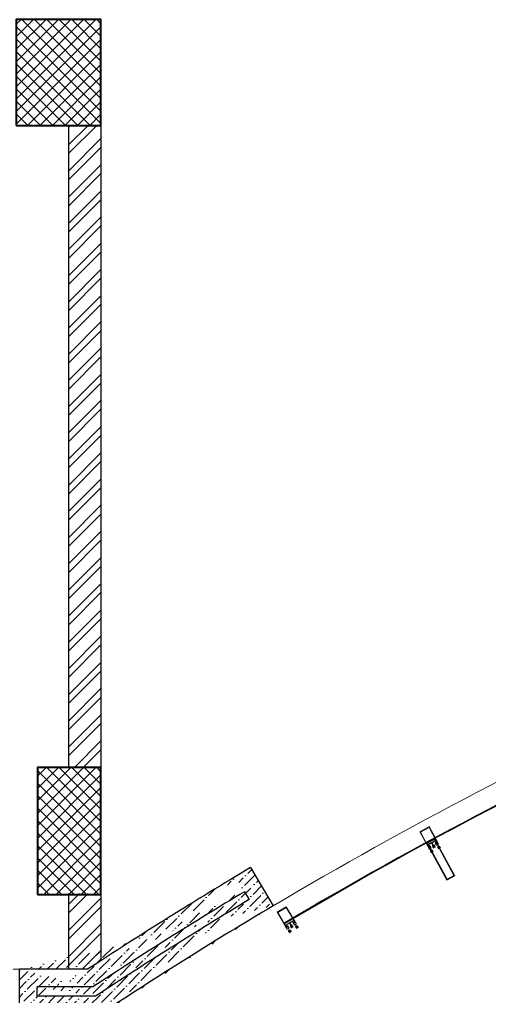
# Model space of a CAD drawing. Header units: millimetres. Extents: x 8275 to 147087, y -297470 to -191881.
# Drawn here: x 63599 to 66930, y -251753 to -244829 of the extents above; entities that cross this region are included whole.
import ezdxf

# ---------------------------------------------------------------- set-up
doc = ezdxf.new("R2010")
doc.units = ezdxf.units.MM
doc.header["$LTSCALE"] = 250
doc.header["$MEASUREMENT"] = 0
for name, color, linetype, lineweight in [('col', 6, 'Continuous', 40), ('ele', 51, 'Continuous', 18), ('hatch', 9, 'Continuous', 0), ('wall', 1, 'Continuous', 30), ('win', 4, 'Continuous', 20)]:
    doc.layers.add(name, color=color, linetype=linetype, lineweight=lineweight)

# ---------------------------------------------------------------- blocks, each defined once
blk = doc.blocks.new('A$C31941232')
at = {"layer": 'hatch'}
h = blk.add_hatch(dxfattribs=at)
h.set_pattern_fill('ANSI37', color=256, scale=500, style=0)
h.set_pattern_definition([(45, (-3106656.06366493, 102318.8644323794), (-44.19417382415921, 44.19417382415922), []), (135, (-3106656.06366493, 102318.8644323794), (-44.19417382415922, -44.19417382415921), [])])
h.paths.add_polyline_path([(-74969.85609507374, 14908.74171379302), (-74369.85609507374, 14908.74171379302), (-74369.85609507374, 15658.74171379302), (-74969.85609507374, 15658.74171379302)])
h = blk.add_hatch(dxfattribs=at)
h.set_pattern_fill('ANSI37', color=256, scale=500, style=0)
h.set_pattern_definition([(45, (-3106656.063664932, 97018.07206685073), (-44.19417382415921, 44.19417382415922), []), (135, (-3106656.063664932, 97018.07206685073), (-44.19417382415922, -44.19417382415921), [])])
h.paths.add_polyline_path([(-74819.85609507514, 9457.949348264374), (-74369.85609507514, 9457.949348264374), (-74369.85609507514, 10357.94934826437), (-74819.85609507514, 10357.94934826437)])
at = {"layer": 'col'}
for points, elevation in [([(-74969.85609507374, 14908.74171379302), (-74369.85609507374, 14908.74171379302), (-74369.85609507374, 15658.74171379302), (-74969.85609507374, 15658.74171379302)], 21632.26736950547), ([(-74819.85609507514, 9457.949348264374), (-74369.85609507514, 9457.949348264374), (-74369.85609507514, 10357.94934826437), (-74819.85609507514, 10357.94934826437)], -0.0001615500077605247)]:
    blk.add_lwpolyline(points, close=True, dxfattribs=dict(at, elevation=elevation))

msp = doc.modelspace()

# ---------------------------------------------------------------- hatches: boundary and pattern name
at = {"layer": 'hatch'}
h = msp.add_hatch(dxfattribs=at)
h.set_pattern_fill('ANSI32', color=256, scale=350, style=0)
h.set_pattern_definition([(45, (-6686.724433277734, -321362.3453582716), (-92.80776503073436, 92.80776503073437), []), (45, (-6624.852590027731, -321362.3453582716), (-92.80776503073436, 92.80776503073437), [])])
edge = h.paths.add_edge_path()
edge.add_line((64176.21397979464, -250273.504016904), (64176.21369930403, -250273.504016904))
edge.add_line((64176.21369930403, -250273.504016904), (64176.21369930403, -251023.504016904))
edge.add_line((64176.21369930403, -251023.504016904), (63946.21403879253, -251023.504016904))
edge.add_line((63946.21403879253, -251023.504016904), (63946.214038793, -251560.847546759))
edge.add_line((63946.214038793, -251560.847546759), (64081.85026852926, -251560.8475467591))
edge.add_arc((80749.05999608105, -276969.2182521338), 30387.18779360705, 123.0512687315985, 123.26380038003859, ccw=False)
edge.add_line((64176.21394497715, -251499.1975263795), (64176.21394940605, -251560.8475467589))
edge.add_line((64176.21394940605, -251560.8475467589), (64176.21400926588, -251560.8475467589))
edge.add_line((64176.21400926588, -251560.847546759), (64176.21397979464, -250273.504016904))
h.paths.add_polyline_path([(64176.21387576358, -245579.2422767538), (63946.21403878974, -245579.2422767538), (63946.214038793, -250130.0346422824), (64176.21397650987, -250130.0346422824)])
at = {"layer": 'hatch', "extrusion": (0.001280228318313103, -0.002364487035859012, 0.9999963851017215)}
h = msp.add_hatch(dxfattribs=at)
h.set_pattern_fill('AR-HBONE', color=256, scale=0.41118421049635, angle=-2.426570649309934e-20, style=0)
h.set_pattern_definition([(45, (-6672.25151649589, -321388.1874520043), (1.826034562453381e-16, 2.32600914847046), [4.9342105259562, -1.6447368419854]), (135, (-6671.088511921524, -321387.02444743), (1.826034562453381e-16, 2.32600914847046), [4.9342105259562, -1.6447368419854])])
h.paths.add_polyline_path([(66514.94317879202, -250719.6685242424), (66515.92206550343, -250721.4764490684), (66520.74319837801, -250718.8660845161), (66519.76431166707, -250717.0581596762)], flags=16)
h.paths.add_polyline_path([(66571.49582474586, -250689.0485379852), (66572.4747114447, -250690.8564628056), (66567.65357856685, -250693.4668273597), (66566.67469185637, -250691.6589025331)], flags=16)
edge = h.paths.add_edge_path()
edge.add_arc((66530.77458128333, -250727.317957717), 0.6853070175936385, -151.5670180551616, 28.432981944838616, ccw=False)
edge.add_arc((66529.56929806294, -250727.9705488564), 0.6853070175936385, -151.5670180551616, 28.432981944838616, ccw=False)
edge.add_arc((66528.36401484255, -250728.623139995), 0.6853070184712212, -151.56701813186783, 28.4329818681324, ccw=False)
edge.add_arc((66527.1587316189, -250729.2757311362), 0.6853070185111113, -151.5670179817904, 28.432982018209827, ccw=False)
edge.add_arc((66525.95344839944, -250729.928322275), 0.6853070167758911, -151.5670178258767, 28.43298217412348, ccw=False)
edge.add_arc((66524.74816518277, -250730.5809134123), 0.6853070175936385, -151.5670180551616, 28.432981944838616, ccw=False)
edge.add_arc((66523.54288196238, -250731.2335045512), 0.6853070175936385, -151.56701805432778, 28.43298194567228, ccw=False)
edge.add_arc((66522.33759874199, -250731.8860956901), 0.6853070185310565, -151.5670179817904, 28.432982018209827, ccw=False)
edge.add_arc((66521.13231552532, -250732.5386868271), 0.6853070148412204, -151.5670181235302, 28.432981876470024, ccw=False)
edge.add_arc((66519.9270323054, -250733.1912779661), 0.6853070203261117, -151.56701798595918, 28.432982014040874, ccw=False)
edge.add_arc((66518.72174908221, -250733.8438691071), 0.6853070175936385, -151.5670180551616, 28.432981944838616, ccw=False)
edge.add_arc((66517.51646586554, -250734.4964602444), 0.6853070149010555, -151.56701797178528, 28.432982028215008, ccw=False)
edge.add_line((66516.91382425651, -250734.8227558127), (66511.1009326172, -250724.0868136165))
edge.add_line((66511.10093262605, -250724.0868136226), (66514.47572564473, -250722.2595584322))
edge.add_line((66514.4757256424, -250722.2595584335), (66513.49683892634, -250720.4516335994))
edge.add_line((66513.4968389296, -250720.4516336081), (66511.92997074313, -250721.3000020892))
edge.add_line((66511.92997074407, -250721.3000020888), (66511.74788073497, -250717.5020343668))
edge.add_line((66511.74788073637, -250717.5020343664), (66519.60098867444, -250713.2500307245))
edge.add_line((66519.60098867211, -250713.2500307232), (66522.77751971921, -250715.4266818382))
edge.add_line((66522.7775197206, -250715.42668184), (66521.21065153414, -250716.275050321))
edge.add_line((66521.210651536, -250716.2750503205), (66522.18953824416, -250718.0829751483))
edge.add_line((66522.18953824276, -250718.0829751487), (66525.56433125772, -250716.2557199604))
edge.add_line((66525.56433125585, -250716.2557199606), (66531.37725541508, -250726.9917222318))
edge.add_arc((66569.20730732428, -250706.4117213722), 0.6853070175936385, 208.4329820148748, 388.4329820148747)
edge.add_arc((66570.4125905442, -250705.7591302334), 0.6853070175936385, 208.4329820148748, 388.4329820148747)
edge.add_arc((66571.61787376506, -250705.1065390943), 0.6853070184512761, 208.432982091581, 388.4329820915809)
edge.add_arc((66572.82315699011, -250704.4539479523), 0.6853070185310565, 208.4329819415035, 388.432981941504)
edge.add_arc((66574.02844020538, -250703.8013568154), 0.6853070167758911, 208.4329817855898, 388.4329817855902)
edge.add_arc((66575.2337234267, -250703.1487656767), 0.6853070175936385, 208.4329820148748, 388.4329820148747)
edge.add_arc((66576.43900664197, -250702.4961745398), 0.6853070176135837, 208.432982014041, 388.4329820140409)
edge.add_arc((66577.64428986609, -250701.843583399), 0.6853070185111113, 208.4329819415035, 388.432981941504)
edge.add_arc((66578.84957308369, -250701.1909922618), 0.6853070148611655, 208.4329820832434, 388.4329820832432)
edge.add_arc((66580.05485630408, -250700.5384011224), 0.6853070203261117, 208.4329819456723, 388.4329819456727)
edge.add_arc((66581.26013952866, -250699.8858099811), 0.6853070175936385, 208.4329820148748, 388.4329820148747)
edge.add_arc((66582.4654227444, -250699.2332188445), 0.6853070149210007, 208.4329819314983, 388.4329819314988)
edge.add_line((66583.06806435017, -250698.9069232765), (66577.29584432067, -250688.2460982532))
edge.add_line((66577.29584432114, -250688.2460982513), (66573.92105130618, -250690.0733534396))
edge.add_line((66573.92105130432, -250690.0733534404), (66572.94216459617, -250688.2654286125))
edge.add_line((66572.94216459896, -250688.2654286115), (66574.50903278543, -250687.4170601305))
edge.add_line((66574.50903279148, -250687.4170601401), (66571.42816710332, -250685.1886117572))
edge.add_line((66571.42816710565, -250685.1886117551), (66563.57505917596, -250689.4406154133))
edge.add_line((66563.57505917037, -250689.4406154059), (66563.66148380702, -250693.2903803819))
edge.add_line((66563.66148380702, -250693.2903803798), (66565.22835199349, -250692.4420118988))
edge.add_line((66565.22835199954, -250692.4420119083), (66566.20723870769, -250694.2499367362))
edge.add_line((66566.2072387063, -250694.2499367369), (66562.83244569134, -250696.0771919253))
edge.add_line((66562.83244569693, -250696.0771919229), (66568.60469825659, -250706.7380770266))
at = {"layer": 'hatch'}
h = msp.add_hatch(dxfattribs=at)
h.set_pattern_fill('ANSI36', color=256, scale=350, style=0)
h.set_pattern_definition([(45, (-6686.724433277734, -321362.3453582716), (23.20194125768359, 85.07378461150648), [109.375, -21.875, 0, -21.875])])
edge = h.paths.add_edge_path()
edge.add_arc((79429.59856705694, -274746.3273353449), 27677.18796893036, 120.6956623502972, 120.6962921286496)
edge.add_line((65193.65243348246, -251010.995939637), (65226.83351133531, -251066.889484113))
edge.add_line((65129.71142920665, -250903.2872816429), (65129.84267179156, -250903.5083598516))
edge.add_line((65237.19809580594, -250839.4780620631), (65397.99732914707, -251110.3444618933))
edge.add_line((64176.21397203533, -251875.847546759), (63598.22617716668, -251875.847546759))
edge.add_line((63723.22617716715, -251750.847546759), (63723.22617716715, -251685.847546759))
edge.add_line((63598.22617716715, -251875.847546759), (63598.22617716715, -251560.847546759))
edge.add_line((64119.23210069444, -251685.847546759), (63723.22617716715, -251685.847546759))
edge.add_line((64138.70390089974, -251750.847546759), (63723.22617716715, -251750.847546759))
edge.add_line((64081.85026852926, -251560.847546759), (63598.22617716715, -251560.847546759))
edge.add_arc((80749.06009198166, -276969.2183989036), 30072.18796893036, 120.6953915869282, 123.4426549390662)
edge.add_arc((80749.06009198166, -276969.2183989036), 30197.18796893036, 120.932565753616, 123.3713360148853)
edge.add_arc((80749.06009198166, -276969.2183989036), 30262.18796893036, 120.9320563255255, 123.3344301547358)
edge.add_arc((80749.06009198166, -276969.2183989036), 30387.18796893036, 120.6953915869292, 123.2638003794025)
at = {"layer": 'hatch', "extrusion": (0.001366955336439098, -0.002315430110786507, 0.9999963851017215)}
h = msp.add_hatch(dxfattribs=at)
h.set_pattern_fill('AR-HBONE', color=256, scale=0.4111842104963541, angle=3.6398559739649e-19, style=0)
h.set_pattern_definition([(45.00000000000023, (-6671.270677328197, -321387.6708873825), (1.825807988719195e-16, 2.326009148470478), [4.93421052595624, -1.644736841985417]), (135, (-6670.107672753831, -321386.5078828082), (1.825807988719195e-16, 2.326009148470478), [4.934210525956235, -1.644736841985416])])
h.paths.add_polyline_path([(65509.09342792278, -251286.8573392672), (65510.1386276276, -251288.6277541757), (65514.85973405532, -251285.8405549752), (65513.81453435143, -251284.0701400528)], flags=16)
h.paths.add_polyline_path([(65564.47274794822, -251254.1630548083), (65565.51794764001, -251255.9334697116), (65560.79684120903, -251258.7206689141), (65559.75164150514, -251256.9502540048)], flags=16)
edge = h.paths.add_edge_path()
edge.add_arc((65525.1973781462, -251293.9149539157), 0.6853070175936427, -149.4436759174598, 30.556324082540527, ccw=False)
edge.add_arc((65524.01710153764, -251294.6117537172), 0.6853070175936427, -149.4436759174598, 30.556324082540527, ccw=False)
edge.add_arc((65522.83682492908, -251295.3085535179), 0.6853070184712253, -149.44367599416597, 30.5563240058342, ccw=False)
edge.add_arc((65521.65654831633, -251296.0053533214), 0.6853070185111154, -149.4436758440885, 30.556324155911625, ccw=False)
edge.add_arc((65520.47627170917, -251296.7021531223), 0.6853070167758952, -149.44367568817478, 30.55632431182528, ccw=False)
edge.add_arc((65519.29599510433, -251297.3989529215), 0.6853070175936427, -149.4436759174598, 30.556324082540527, ccw=False)
edge.add_arc((65518.1157184953, -251298.0957527226), 0.6853070175936427, -149.44367591662598, 30.556324083374193, ccw=False)
edge.add_arc((65516.93544188628, -251298.7925525236), 0.6853070185310606, -149.4436758440885, 30.556324155911625, ccw=False)
edge.add_arc((65515.75516528144, -251299.4893523226), 0.6853070148412245, -149.4436759858283, 30.556324014171878, ccw=False)
edge.add_arc((65514.57488867288, -251300.1861521236), 0.6853070203261158, -149.44367584825739, 30.556324151742785, ccw=False)
edge.add_arc((65513.39461206106, -251300.8829519269), 0.6853070175936427, -149.4436759174598, 30.556324082540527, ccw=False)
edge.add_arc((65512.21433545576, -251301.5797517262), 0.6853070149010596, -149.44367583408342, 30.556324165916692, ccw=False)
edge.add_line((65511.62419715311, -251301.9281516255), (65505.41752118777, -251291.4149533724))
edge.add_line((65505.41752119616, -251291.4149533782), (65508.72229570217, -251289.4639139338))
edge.add_line((65508.72229570031, -251289.4639139352), (65507.6770959913, -251287.6934990188))
edge.add_line((65507.67709599456, -251287.6934990274), (65506.14273640301, -251288.5993387692))
edge.add_line((65506.14273640394, -251288.5993387688), (65505.82005356785, -251284.8107253845))
edge.add_line((65505.82005356924, -251284.8107253841), (65513.51022916401, -251280.2706770822))
edge.add_line((65513.51022916168, -251280.270677081), (65516.76522587493, -251282.3281405595))
edge.add_line((65516.76522587633, -251282.3281405612), (65515.23086628478, -251283.233980303))
edge.add_line((65515.23086628618, -251283.2339803024), (65516.27606598727, -251285.0043952128))
edge.add_line((65516.27606598681, -251285.0043952133), (65519.58084048957, -251283.0533557711))
edge.add_line((65519.58084048677, -251283.0533557714), (65525.78755117601, -251293.5666128532))
edge.add_arc((65562.82912220547, -251271.5991077944), 0.6853070175936427, 210.5563241525766, 390.5563241525765)
edge.add_arc((65564.00939881356, -251270.9023079935), 0.6853070175936427, 210.5563241525766, 390.5563241525765)
edge.add_arc((65565.18967542305, -251270.2055081923), 0.6853070184512802, 210.5563242292828, 390.5563242292827)
edge.add_arc((65566.36995203627, -251269.508708388), 0.6853070185310606, 210.5563240792054, 390.5563240792059)
edge.add_arc((65567.55022864064, -251268.8119085892), 0.6853070167758952, 210.5563239232917, 390.5563239232921)
edge.add_arc((65568.73050525013, -251268.1151087883), 0.6853070175936427, 210.5563241525766, 390.5563241525765)
edge.add_arc((65569.91078185357, -251267.4183089896), 0.6853070176135878, 210.5563241517428, 390.5563241517427)
edge.add_arc((65571.09105846586, -251266.7215091865), 0.6853070185111154, 210.5563240792054, 390.5563240792059)
edge.add_arc((65572.27133507162, -251266.0247093873), 0.6853070148611696, 210.5563242209452, 390.5563242209451)
edge.add_arc((65573.45161168065, -251265.3279095857), 0.6853070203261158, 210.5563240833742, 390.5563240833746)
edge.add_arc((65574.63188829433, -251264.6311097822), 0.6853070175936427, 210.5563241525766, 390.5563241525765)
edge.add_arc((65575.81216489823, -251263.9343099837), 0.6853070149210048, 210.5563240692003, 390.5563240692007)
edge.add_line((65576.40230319809, -251263.5859100847), (65570.23905407006, -251253.146270511))
edge.add_line((65570.23905407052, -251253.146270509), (65566.93427956777, -251255.0973099512))
edge.add_line((65566.9342795659, -251255.097309952), (65565.8890798648, -251253.3268950416))
edge.add_line((65565.88907986713, -251253.3268950404), (65567.42343945868, -251252.4210552987))
edge.add_line((65567.4234394652, -251252.421055308), (65564.26212329345, -251250.3082856456))
edge.add_line((65564.26212329578, -251250.3082856435), (65556.57194771033, -251254.8483339614))
edge.add_line((65556.57194770474, -251254.8483339541), (65556.80094998537, -251258.6922535089))
edge.add_line((65556.80094998443, -251258.6922535068), (65558.33530957598, -251257.7864137651))
edge.add_line((65558.3353095825, -251257.7864137744), (65559.3805092836, -251259.5568286849))
edge.add_line((65559.38050928267, -251259.5568286857), (65556.07573477991, -251261.5078681279))
edge.add_line((65556.0757347855, -251261.5078681252), (65562.23901864767, -251271.9475665329))

# ---------------------------------------------------------------- linework, layer by layer
at = {"layer": 'ele', "linetype": 'ByBlock', "ltscale": 100}
msp.add_line((63599.2259313073, -251560.8477273067, -11300.6378476528), (62699.22593130777, -251560.8477273067, -11300.6378476528), dxfattribs=at)
at = {"layer": 'wall'}
for p, q in [((63946.2140387902, -245579.2422767538, -11300.6378476528), (63946.21403879253, -250130.0346422824, -11300.6378476528)), ((64176.21353480872, -245579.2422767538, -11300.6378476528), (64176.21384707605, -250130.0346422824, -11300.6378476528)), ((65237.19809580594, -250839.4780620631, -11300.6378476528), (65397.99732914707, -251110.3444618933, -11300.6378476528)), ((63946.21403879253, -251023.504016904, -11300.6378476528), (63946.21403879346, -251560.8477273067, -11300.6378476528)), ((64176.2139108018, -251023.504016904, -11300.6378476528), (64176.21394497622, -251499.19752638, -11300.6378476528)), ((65193.65243348246, -251010.995939637, -11300.6378476528), (65226.83351133531, -251066.889484113, -11300.6378476528)), ((65290.51066285372, -251174.1536812913, -11300.6378476528), (65290.64190543862, -251174.3747595, -11300.6378476528)), ((64081.84999329271, -251560.8477273067, -11300.6378476528), (63599.22593130777, -251560.8477273067, -11300.6378476528)), ((63599.22593130777, -251875.8477273068, -11300.6378476528), (63599.2259313073, -251560.8477273067, -11300.6378476528)), ((64119.23182619642, -251685.8477273067, -11300.6378476528), (63724.22593130777, -251685.8477273067, -11300.6378476528)), ((63724.22593130823, -251750.8477273068, -11300.6378476528), (63724.22593130777, -251685.8477273068, -11300.6378476528)), ((64138.70362678636, -251750.8477273067, -11300.6378476528), (63724.22593130823, -251750.8477273067, -11300.6378476528))]:
    msp.add_line(p, q, dxfattribs=at)
for centre, radius, start, end in [((79705.71281144535, -274952.3782868803, -11300.6378476528), 27677.18796893036, 118.572324158843, 118.5729539447819), ((80749.06009198166, -276969.2183989036, -11300.6378476528), 30387.18796893036, 120.6953915835303, 123.263801002963), ((80749.06009198166, -276969.2183989036, -11300.6378476528), 30262.18796893036, 120.9320563242391, 123.3344307875869), ((80749.06009198166, -276969.2183989036, -11300.6378476528), 30197.18796893036, 120.9325657493138, 123.3713366453307), ((80749.06009198166, -276969.2183989036, -11300.6378476528), 30072.18796893036, 120.6953915835303, 123.4426549427113), ((79590.397800704, -275017.1937349932, -11300.6378476528), 27677.18796893036, 120.6956623576527, 120.6962921325644)]:
    msp.add_arc(centre, radius, start, end, dxfattribs=at)
at = {"layer": 'win', "extrusion": (0.001280228318313221, -0.002364487035858934, 0.9999963851017215)}
for p, q in [((66519.1134298481, -250637.6086562268, -11300.6378476528), (66518.5607325933, -250639.4665253865, -11300.6378476528)), ((66518.5607325933, -250639.4665253865, -11300.6378476528), (66521.17108041653, -250644.2876447905, -11300.6378476528)), ((66521.17108041653, -250644.2876447905, -11300.6378476528), (66523.02895158669, -250644.8403353281, -11300.6378476528)), ((66499.82888253592, -250648.0500852562, -11300.6378476528), (66501.68675370095, -250648.6027757965, -11300.6378476528)), ((66501.68675370095, -250648.6027757965, -11300.6378476528), (66504.29710151721, -250653.4238951908, -11300.6378476528)), ((66504.29710151721, -250653.4238951908, -11300.6378476528), (66503.74440426705, -250655.2817643607, -11300.6378476528))]:
    msp.add_line(p, q, dxfattribs=at)
at = {"layer": 'win', "extrusion": (0.001366955336439209, -0.002315430110786425, 0.9999963851017215)}
for p, q in [((65493.08739448246, -251218.8412922984, -11300.6378476528), (65494.96446760977, -251219.3247678139, -11300.6378476528)), ((65494.96446760977, -251219.3247678139, -11300.6378476528), (65497.75164925959, -251224.0458615836, -11300.6378476528)), ((65497.75164925959, -251224.0458615836, -11300.6378476528), (65497.26816696534, -251225.9229329657, -11300.6378476528)), ((65511.97183784842, -251207.6925253733, -11300.6378476528), (65511.48835554905, -251209.5695967454, -11300.6378476528)), ((65511.48835554905, -251209.5695967454, -11300.6378476528), (65514.27553720679, -251214.2906905246, -11300.6378476528)), ((65514.27553720679, -251214.2906905246, -11300.6378476528), (65516.15261033922, -251214.7741660372, -11300.6378476528))]:
    msp.add_line(p, q, dxfattribs=at)
at = {"layer": 'win', "extrusion": (0.001280228318313221, -0.002364487035858934, 0.9999963851017215), "elevation": -10549.30043155995}
msp.add_lwpolyline([(66551.04657470493, -250713.0571995496), (66551.78972444702, -250713.2782763774), (66551.5686476046, -250714.0214261234), (66552.87382988914, -250716.4319925648), (66553.61697963155, -250716.6530693915), (66553.39590279585, -250717.3962191383), (66554.70108507562, -250719.8067855803), (66555.45200303108, -250720.0301733459, 0.9606708062894292), (66558.51271207067, -250718.2105971266), (66552.5107946439, -250707.1255395245, 0.1989123673796638), (66551.04474701987, -250705.9355155769), (66546.50115845408, -250704.5838604353, -0.1989123673796519), (66545.03511083449, -250703.3938364813), (66537.522628543, -250689.5188873629), (66564.2799160116, -250675.0313640867, -0.414213562373095), (66567.62408984818, -250676.0262098298), (66569.51660415591, -250679.5215311757, -0.414213562373095), (66568.52175841432, -250682.8657050122), (66560.80794581093, -250687.0422883057, 0.414213562373095), (66559.81310006113, -250690.3864621491), (66562.88027840911, -250696.0512932718), (66566.2550714347, -250694.2240380928), (66565.27618471999, -250692.4161132578), (66563.70931653208, -250693.2644817511), (66562.07783867948, -250690.2512736984), (66572.92538766442, -250684.3779534462), (66574.55686551261, -250687.39116149), (66572.98999732475, -250688.2395299834), (66573.96888402509, -250690.0474547994), (66577.3436770409, -250688.2201996117), (66516.06109284132, -250575.0361335117), (66449.77051578267, -250610.9286461321), (66511.05309998462, -250724.1127122413), (66514.42789299456, -250722.2854570535), (66513.44900628697, -250720.4775322169), (66511.88213810585, -250721.3259007072), (66510.25066026053, -250718.3126926517), (66521.09820922533, -250712.4393724089), (66522.72968708404, -250715.4525804582), (66521.16281889692, -250716.3009489394), (66522.14170559752, -250718.1088737695), (66525.5164986099, -250716.2816185683), (66522.44932026243, -250710.6167874454, 0.414213562373095), (66519.10514641316, -250709.6219416955), (66511.39133381874, -250713.798524988, -0.414213562373095), (66508.04715996918, -250712.803679243), (66506.15464566654, -250709.3083579066, -0.414213562373095), (66507.14949141741, -250705.9641840546), (66533.90677888668, -250691.4766607772), (66541.41926117183, -250705.3516098982, -0.1989123673796519), (66541.61443938431, -250707.2297361195), (66540.26278424128, -250711.7733246844, 0.1989123673796638), (66540.45796244804, -250713.6514509188), (66546.45987987507, -250724.7365085136, 0.9606708062894292), (66549.65656443987, -250723.1680680812), (66549.87995219431, -250722.4171501239), (66548.57476992573, -250720.0065836884), (66547.83162017705, -250719.7855068563), (66548.0526970088, -250719.0423571092), (66546.74751473022, -250716.6317906756), (66546.00436499849, -250716.4107138385), (66546.22544182496, -250715.6675640914), (66544.9202595537, -250713.2569976582), (66544.17710979782, -250713.0359208272), (66545.50357079261, -250708.5770223723), (66549.96246924865, -250709.9034833642), (66549.7413924239, -250710.6466331065)], format="xyb", close=True, dxfattribs=at)
at = {"layer": 'win', "extrusion": (0.001280228318313221, -0.002364487035858934, 0.9999963851017215), "elevation": -10549.30043155996}
for points in [[(66454.79144677652, -250614.4445967345), (66503.6747993393, -250704.7282816671), (66565.14424352479, -250671.4461335999), (66516.26089095914, -250581.1624486598)], [(66514.94317883281, -250719.6685242321), (66515.92206554371, -250721.4764490561), (66520.74319841707, -250718.8660845048), (66519.76431171103, -250717.0581596657)], [(66571.49582478481, -250689.0485379756), (66572.4747114842, -250690.8564627933), (66567.65357861004, -250693.4668273474), (66566.6746918967, -250691.6589025233)]]:
    msp.add_lwpolyline(points, close=True, dxfattribs=at)
at = {"layer": 'win', "elevation": -11300.6378476528}
for points in [[(66684.28928581532, -250897.4467401517), (66541.4505366874, -250633.6341328954), (66484.29113844736, -250664.5825285401), (66627.12988757621, -250928.3951357962)], [(66677.51176320948, -250895.4305091824), (66539.4343057177, -250640.4116555018), (66491.06866105413, -250666.5987595087), (66629.14611854497, -250921.6176131893)]]:
    msp.add_lwpolyline(points, close=True, dxfattribs=at)
at = {"layer": 'win', "extrusion": (0.001280228318313221, -0.002364487035858934, 0.9999963851017215)}
for points, elevation in [([(66531.3772229345, -250726.9916621378, -0.9999999999999999), (66530.17193970905, -250727.6442532785, -0.9999999999999999), (66528.96665649588, -250728.2968444149, -0.9999999999999999), (66527.76137327089, -250728.9494355548, -0.9999999999999999), (66526.55609005335, -250729.6020266944, -0.9999999999999999), (66525.35080683674, -250730.2546178392, -0.9999999999999999), (66524.14552361, -250730.9072089733, -0.9999999999999999), (66522.94024039058, -250731.559800112, -0.9999999999999999), (66521.73495717531, -250732.2123912482, -0.9999999999999999), (66520.52967395917, -250732.8649823857, -0.9999999999999999), (66519.32439073558, -250733.5175735264, -0.9999999999999999), (66518.11910751184, -250734.1701646658, -0.9999999999999999), (66516.9138242971, -250734.8227558022), (66511.10093266689, -250724.086813611), (66514.42789299642, -250722.2854570478), (66513.44900628226, -250720.4775322226), (66511.92997077903, -250721.3000020789), (66511.74788077733, -250717.502034355), (66519.60098872267, -250713.2500307092), (66522.77751975955, -250715.4266818294), (66521.1628188908, -250716.3009489391), (66522.1417055988, -250718.1088737686), (66525.56433129865, -250716.2557199494), (66531.37725545905, -250726.9917222286)], -10549.30043155997), ([(66568.60466575195, -250706.7380169314, 0.9999999999999999), (66569.80994897927, -250706.0854257908, 0.9999999999999999), (66571.01523218903, -250705.4328346552, 0.9999999999999999), (66572.22051541763, -250704.7802435132, 0.9999999999999999), (66573.42579864358, -250704.1276523714, 0.9999999999999999), (66574.63108185414, -250703.4750612364, 0.9999999999999999), (66575.83636506708, -250702.8224700998, 0.9999999999999999), (66577.04164829315, -250702.1698789596, 0.9999999999999999), (66578.24693150778, -250701.5172878226, 0.9999999999999999), (66579.45221472908, -250700.8646966833, 0.9999999999999999), (66580.65749795314, -250700.2121055421, 0.9999999999999999), (66581.86278117266, -250699.5595144028, 0.9999999999999999), (66583.06806438834, -250698.9069232675), (66577.29584436085, -250688.246098241), (66573.92105134853, -250690.0733534279), (66572.94216463635, -250688.2654286016), (66574.50903282088, -250687.4170601326), (66571.42816714608, -250685.1886117438), (66563.5750592047, -250689.4406153958), (66563.6614838424, -250693.2903803708), (66565.2283520425, -250692.4420118971), (66566.20723875235, -250694.2499367245), (66562.83244573892, -250696.0771919114), (66568.60469828549, -250706.7380770095)], -10549.30043155995)]:
    msp.add_lwpolyline(points, format="xyb", dxfattribs=dict(at, elevation=elevation))
at = {"layer": 'win', "extrusion": (0.001366955336439209, -0.002315430110786425, 0.9999963851017215), "elevation": -10565.64539972844}
msp.add_lwpolyline([(65544.92707954234, -251278.9128932717), (65545.6779101064, -251279.1062839903), (65545.48451937159, -251279.8571145568), (65546.87811898332, -251282.2176677744), (65547.6289495429, -251282.411058492), (65547.43555881687, -251283.1618890591), (65548.82915842063, -251285.5224422777), (65549.58783748612, -251285.7178545284, 0.9606708062894292), (65552.57902818196, -251283.786125854), (65546.17052120036, -251272.9310554664, 0.1989123673796638), (65544.66138881713, -251271.7961668905), (65540.07084001644, -251270.6137835429, -0.1989123673796519), (65538.56170763682, -251269.4788949604), (65530.54030517638, -251255.8918163264), (65556.74244586808, -251240.422860752, -0.414213562373095), (65560.12118339437, -251241.2931190025), (65562.14190282214, -251244.7159211746, -0.414213562373095), (65561.27164457677, -251248.0946587018), (65553.71787428838, -251252.5541774328, 0.414213562373095), (65552.84761602907, -251255.932914967), (65556.12257508995, -251261.4802150153), (65559.4273496023, -251259.5291755823), (65558.38214989465, -251257.7587606647), (65556.8477903027, -251258.6646004188), (65555.10579079529, -251255.7139088953), (65565.7282802758, -251249.4427106839), (65567.47027977873, -251252.3934021986), (65565.9359201871, -251253.2992419529), (65566.98111987705, -251255.0696568521), (65570.28589438085, -251253.1186174105), (65504.85182438801, -251142.2828360529), (65439.93661096615, -251180.6068250873), (65505.37068096357, -251291.442606454), (65508.67545546148, -251289.4915670124), (65507.63025576175, -251287.7211520932), (65506.09589617619, -251288.6269918442), (65504.35389667338, -251285.6763003175), (65514.97638613364, -251279.4051021164), (65516.71838565014, -251282.3557936362), (65515.18402605701, -251283.2616333784), (65516.22922575004, -251285.032048291), (65519.53400025005, -251283.0810088363), (65516.25904119076, -251277.5337087873, 0.414213562373095), (65512.88030365179, -251276.6634505304), (65505.32653337093, -251281.1229692601, -0.414213562373095), (65501.94779582718, -251280.2527110077), (65499.92707640575, -251276.829908845, -0.414213562373095), (65500.7973346642, -251273.4511713022), (65526.99947535423, -251257.9822157266), (65535.02087780922, -251271.5692943637, -0.1989123673796519), (65535.2855081426, -251273.4388995158), (65534.10312479374, -251278.0294483166, 0.1989123673796638), (65534.36775512106, -251279.8990534818), (65540.77626209945, -251290.754123862, 0.9606708062894292), (65543.91263974734, -251289.068320535), (65544.10805198598, -251288.3096414697), (65542.71445239427, -251285.9490882571), (65541.9636218242, -251285.7556975349), (65542.15701254697, -251285.0048669673), (65540.76341294318, -251282.6443137571), (65540.01258239386, -251282.4509230291), (65540.20597310964, -251281.7000924619), (65538.81237351566, -251279.3395392519), (65538.06154293861, -251279.1461485305), (65539.22188727543, -251274.6411651545), (65543.72687065249, -251275.8015094897), (65543.53347993884, -251276.5523400517)], format="xyb", close=True, dxfattribs=at)
at = {"layer": 'win', "extrusion": (0.001366955336439209, -0.002315430110786425, 0.9999963851017215), "elevation": -10565.64539972846}
for points in [[(65445.08436338505, -251183.9343319191), (65497.27923716404, -251272.3448577295), (65557.47334415704, -251236.8080678965), (65505.27847037461, -251148.3975420786)], [(65509.0934279653, -251286.8573392559), (65510.13862766753, -251288.6277541623), (65514.85973409357, -251285.8405549627), (65513.81453439774, -251284.0701400409)], [(65564.47274798904, -251254.1630547975), (65565.51794767981, -251255.9334696984), (65560.79684125184, -251258.7206689008), (65559.75164154709, -251256.9502539938)]]:
    msp.add_lwpolyline(points, close=True, dxfattribs=at)
at = {"layer": 'win', "extrusion": (0.001366955336439209, -0.002315430110786425, 0.9999963851017215)}
for points, elevation in [([(65525.7875164933, -251293.5665540045, -0.9999999999999999), (65524.60723987866, -251294.2633538071, -0.9999999999999999), (65523.42696327552, -251294.9601536057, -0.9999999999999999), (65522.24668666498, -251295.6569534077, -0.9999999999999999), (65521.06641005745, -251296.3537532094, -0.9999999999999999), (65519.88613345169, -251297.0505530163, -0.9999999999999999), (65518.70585683562, -251297.7473528127, -0.9999999999999999), (65517.52558022931, -251298.4441526134, -0.9999999999999999), (65516.34530362611, -251299.1409524116, -0.9999999999999999), (65515.16502702128, -251299.8377522109, -0.9999999999999999), (65513.98475040885, -251300.5345520139, -0.9999999999999999), (65512.80447379914, -251301.2313518155, -0.9999999999999999), (65511.6241971946, -251301.9281516139), (65505.41752123733, -251291.4149533658), (65508.67545546416, -251289.4915670066), (65507.63025575703, -251287.7211520991), (65506.14273644139, -251288.599338758), (65505.82005361137, -251284.8107253716), (65513.51022921318, -251280.2706770654), (65516.76522591656, -251282.3281405496), (65515.18402605084, -251283.2616333783), (65516.22922575039, -251285.0320482902), (65519.58084053027, -251283.053355759), (65525.7875512224, -251293.5666128487)], -10565.64539972844), ([(65562.23898393907, -251271.9475076836, 0.9999999999999999), (65563.41926055575, -251271.2507078806, 0.9999999999999999), (65564.59953715326, -251270.5539080837, 0.9999999999999999), (65565.77981376948, -251269.8571082791, 0.9999999999999999), (65566.96009038296, -251269.1603084749, 0.9999999999999999), (65568.1403669832, -251268.4635086782, 0.9999999999999999), (65569.32064358493, -251267.7667088795, 0.9999999999999999), (65570.50092019787, -251267.0699090773, 0.9999999999999999), (65571.68119680168, -251266.3731092782, 0.9999999999999999), (65572.86147341222, -251265.6763094768, 0.9999999999999999), (65574.04175002298, -251264.9795096735, 0.9999999999999999), (65575.22202663221, -251264.2827098722, 0.9999999999999999), (65576.40230323437, -251263.5859100748), (65570.23905410974, -251253.1462704978), (65566.93427961103, -251255.0973099385), (65565.88907990699, -251253.3268950294), (65567.42343949685, -251252.4210552998), (65564.26212333915, -251250.3082856311), (65556.57194774113, -251254.8483339433), (65556.80095002185, -251258.6922534968), (65558.33530962675, -251257.786413762), (65559.38050932795, -251259.5568286722), (65556.07573482857, -251261.5078681126), (65562.23901867928, -251271.9475665152)], -10565.64539972845)]:
    msp.add_lwpolyline(points, format="xyb", dxfattribs=dict(at, elevation=elevation))
at = {"layer": 'win'}
for centre, radius in [((80749.06009198166, -276969.2183989036, -11300.6378476528), 30072.18796893036), ((80909.85932562873, -277240.084798552, -11300.6378476528), 30243.18796893036), ((80909.85932562873, -277240.084798552, -11300.6378476528), 30242.18796893036), ((80909.85932562873, -277240.084798552, -11300.6378476528), 30241.18796893036), ((80909.85932562873, -277240.084798552, -11300.6378476528), 30240.18796893036), ((80909.85932562873, -277240.084798552, -11300.6378476528), 30239.18796893036), ((80909.85932562873, -277240.084798552, -11300.6378476528), 30238.18796893036), ((80909.85932562873, -277240.084798552, -11300.6378476528), 30237.18796893036)]:
    msp.add_arc(centre, radius, 108.0989551623914, 120.6953915835303, dxfattribs=at)
at = {"layer": 'win', "extrusion": (0.001280228318313221, -0.002364487035858934, 0.9999963851017215)}
for centre, radius, start, end in [((66555.66739785249, -250727.3487915046, -10622.62847911944), 60.98800946245647, 109.3819276560445, 127.4840362998636), ((66555.24863419835, -250726.5753687958, -10622.63084398905), 59.50225788623588, 108.8054221973412, 128.0605417503189), ((66538.9373972617, -250683.2048908947, -10622.75427544975), 15.63818546316107, 106.2957944774616, 116.4293660256141), ((66543.42183922407, -250695.5118927693, -10622.71943447562), 27.34609378610929, 107.4621523640633, 114.4627526092973), ((66536.8307322679, -250677.8445818938, -10622.76964689578), 9.462229877207651, 102.5578485089186, 119.7117889679759), ((66541.71339393342, -250689.6439713833, -10622.73549635251), 21.72982308732188, 108.0597039984512, 115.9909661308619), ((66531.41454074821, -250696.4430219287, -10622.73260500871), 23.68932309987656, 119.0156458685231, 125.664843310794), ((66525.69667026945, -250686.5832574076, -10622.76323858592), 11.84415585990497, 117.7026016326902, 131.3543229651334), ((66529.90855415084, -250692.605706551, -10622.74360633558), 18.66373521831405, 119.8949653609523, 129.1943290971647), ((66553.96036203507, -250724.1960339801, -10622.63811920418), 56.02831096297897, 107.1471842395027, 129.7187797291539), ((66541.9772121752, -250708.5274147723, -10622.69050882087), 38.16461497224456, 123.2391627735386, 128.2648971359974), ((66555.45979174678, -250726.9653597693, -10622.62965152626), 61.98307333192854, 115.4447386688619, 121.4212252794373), ((66563.99667468331, -250742.732294467, -10622.58144148001), 79.43733587598572, 115.9987941468478, 120.8671695874532), ((66647.66162715181, -250897.2547162067, -10622.1089632677), 254.6448962107594, 117.6225174090498, 119.2434465401159), ((66541.90715310823, -250701.9347288477, -10622.70618687701), 34.0854521669411, 113.8201460411866, 123.0458179143862)]:
    msp.add_arc(centre, radius, start, end, dxfattribs=at)
at = {"layer": 'win', "extrusion": (0.001366955336439209, -0.002315430110786425, 0.9999963851017215)}
for centre, radius, start, end in [((65526.47105189205, -251266.0493394872, -10629.31583925821), 23.68932309987656, 121.1389880015476, 127.7881854417656), ((65520.39179495014, -251256.4081966974, -10629.3464728354), 11.84415585990497, 119.8259437729247, 133.4776651055018), ((65524.82392361529, -251262.2704569301, -10629.32684058508), 18.66373521831405, 122.0183075019121, 131.3176712310068), ((65550.02966492539, -251292.9479544555, -10629.22135345367), 56.02831096297897, 109.2705263681094, 131.8421218632823), ((65537.47420757657, -251277.7340792378, -10629.27374307036), 38.16461497224456, 125.3625048997816, 130.3882392787902), ((65551.85234094638, -251296.0353001484, -10629.21171336893), 60.98800946245647, 111.5052697840968, 129.6073784565802), ((65551.40520886991, -251295.2779240258, -10629.21407823854), 59.50225788623588, 110.9287643344531, 130.183883877992), ((65551.6306709204, -251295.6598236626, -10629.21288577576), 61.98307333192854, 117.5680808142059, 123.5445674232851), ((65560.74587028837, -251311.0996339123, -10629.16467572951), 79.43733587598572, 118.122136275774, 122.9905117381485), ((65537.15993213175, -251271.1485157143, -10629.2894211265), 34.0854521669411, 115.9434881760895, 125.1691600517085), ((65650.07856077347, -251462.4161019592, -10628.69219751719), 254.6448962107594, 119.7458595538052, 121.3667886766107), ((65533.49825934599, -251252.5415699162, -10629.33750969924), 15.63818546316107, 108.4191366169986, 118.5527081774568), ((65538.43560683352, -251264.6739692923, -10629.30266872512), 27.34609378610929, 109.5854944832572, 116.5860947393931), ((65531.1944369323, -251247.2629950833, -10629.35288114528), 9.462229877207651, 104.6811906620318, 121.8351310904478), ((65536.51092323905, -251258.8733762396, -10629.318730602), 21.72982308732188, 110.1830461128745, 118.1143082688382)]:
    msp.add_arc(centre, radius, start, end, dxfattribs=at)

# ---------------------------------------------------------------- block references
at = {"layer": 'hatch'}
msp.add_blockref('A$C31941232', (138546.0697943792, -260487.9839905468, -11300.6378476528), dxfattribs=at)

doc.saveas('drawing.dxf')
